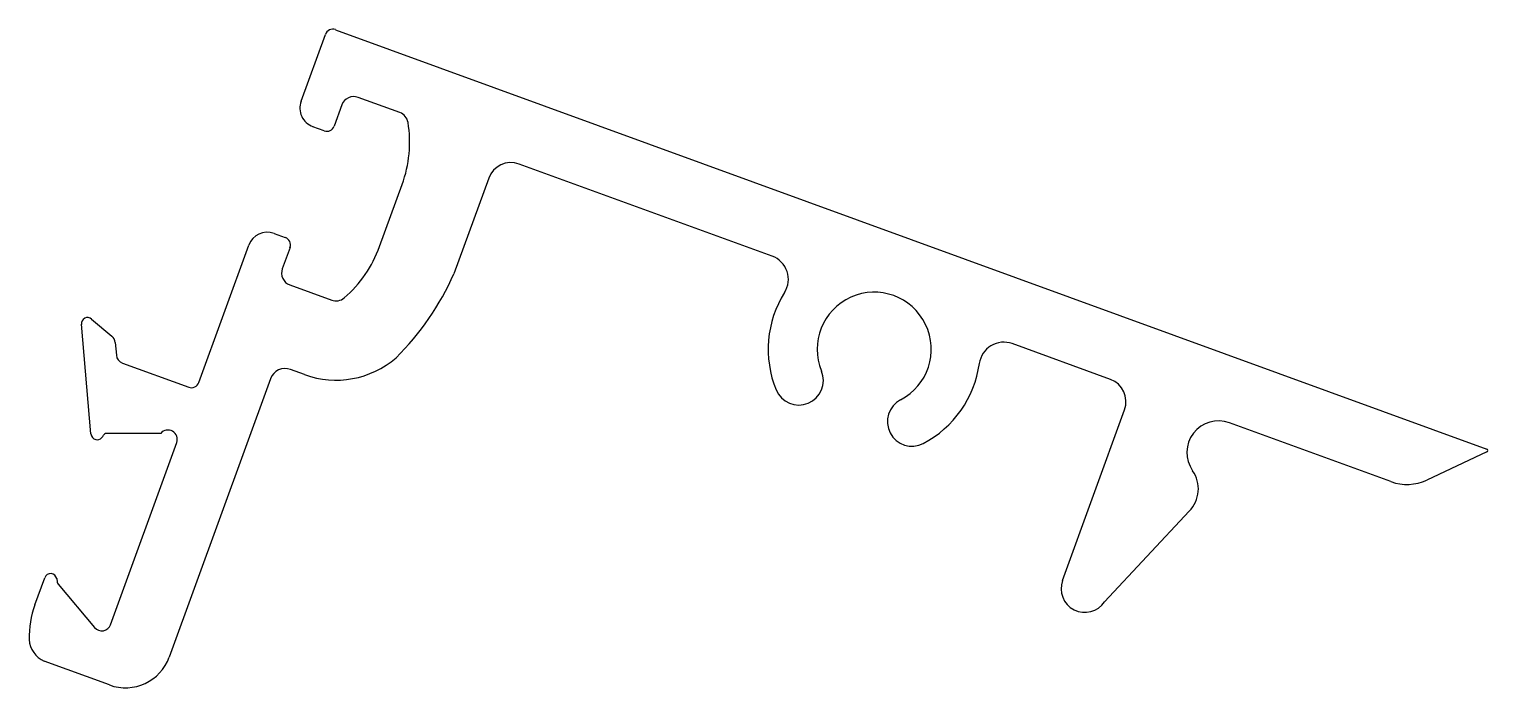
# Model space of a CAD drawing. Extents: x -23.3 to 23.5, y 1.2 to 22.4.
import ezdxf

# ---------------------------------------------------------------- set-up
doc = ezdxf.new("R2010")
doc.units = 0
doc.layers.add('EXTRUSION', color=141, linetype='CONTINUOUS')

msp = doc.modelspace()

# ---------------------------------------------------------------- linework, layer by layer
at = {"layer": 'EXTRUSION', "color": 7}
for p, q in [((-14.616, 20.04), (-13.836, 22.183)), ((-13.511, 22.335), (23.427, 8.891)), ((-11.446, 19.677), (-12.787, 20.165)), ((-13.308, 19.923), (-13.555, 19.244)), ((-13.875, 19.094), (-14.237, 19.226)), ((0.498, 15.074), (-7.62, 18.029)), ((-12.098, 15.381), (-11.372, 17.375)), ((-8.597, 17.573), (-9.711, 14.512)), ((-15.482, 15.804), (-15.121, 15.673)), ((-17.898, 11.023), (-16.296, 15.425)), ((-14.971, 15.352), (-15.218, 14.674)), ((-14.975, 14.153), (-13.634, 13.665)), ((-21.357, 9.376), (-21.664, 12.89)), ((-21.336, 13.06), (-20.683, 12.512)), ((-20.577, 12.309), (-20.542, 11.904)), ((11.349, 11.125), (8.199, 12.271)), ((-20.346, 11.648), (-18.219, 10.874)), ((-14.503, 11.278), (-14.956, 11.443)), ((-15.597, 11.144), (-18.843, 2.226)), ((9.814, 4.68), (11.804, 10.148)), ((-19.117, 9.392), (-20.811, 9.392)), ((20.352, 7.848), (15.168, 9.735)), ((-20.728, 3.262), (-18.604, 9.099)), ((23.431, 8.799), (21.499, 7.898)), ((13.877, 6.899), (11.161, 3.993)), ((-23.156, 3.9), (-22.84, 4.768)), ((-22.457, 4.74), (-22.441, 4.624)), ((-22.406, 4.561), (-21.24, 3.172)), ((-20.766, 1.329), (-22.856, 2.09))]:
    msp.add_line(p, q, dxfattribs=at)
for centre, radius, start, end in [((-13.598, 22.097), 0.254, 70, 160), ((-12.926, 19.784), 0.406, 70, 160), ((-14.02, 19.823), 0.635, 160, 250), ((-11.585, 19.296), 0.406, 9.1597, 69.9996), ((-13.79, 19.329), 0.25, 250, 340), ((-15.093, 18.73), 3.96, 339.9999, 9.16), ((-7.881, 17.313), 0.762, 70, 160), ((-15.699, 15.208), 0.635, 70, 160), ((-15.206, 15.438), 0.25, 340, 70), ((-15.819, 16.735), 3.96, 310.8408, 340.0004), ((0.228, 14.332), 0.79, 327.6967, 70), ((-14.836, 14.535), 0.406, 160, 250), ((-17.739, 18.058), 8.776, 314.675, 336.1652), ((-13.495, 14.047), 0.406, 249.9984, 310.8387), ((3.773, 12.091), 3.404, 147.6967, 202.4502), ((3.773, 12.091), 1.829, 297.5498, 202.4502), ((-21.465, 12.907), 0.2, 49.9999, 184.999), ((-20.876, 12.282), 0.3, 5.0006, 49.9992), ((7.928, 11.529), 0.79, 70, 172.3033), ((-20.243, 11.93), 0.3, 184.9982, 250), ((-13.495, 14.047), 2.946, 250, 310.8387), ((-15.127, 10.973), 0.5, 70.0155, 160), ((1.355, 11.091), 0.787, 202.4502, 22.4502), ((3.773, 12.091), 3.404, 297.5498, 352.3033), ((-18.133, 11.109), 0.25, 250, 340), ((11.088, 10.409), 0.762, 340, 70), ((4.983, 9.771), 0.787, 117.5498, 297.5498), ((-21.156, 9.394), 0.202, 185.0001, 256.879), ((-20.843, 9.269), 0.127, 75.4963, 149.1137), ((-18.886, 9.201), 0.3, 340, 140.5287), ((14.82, 8.78), 1.016, 70, 214.9959), ((-21.157, 9.389), 0.197, 256.879, 315.9473), ((-21.34, 9.567), 0.453, 315.9473, 329.1137), ((23.409, 8.844), 0.05, 295, 70), ((13.156, 7.615), 1.016, 315.2203, 34.9959), ((20.865, 9.257), 1.5, 250, 295), ((-22.652, 4.7), 0.2, 11.5892, 160), ((10.53, 4.42), 0.762, 160, 325.8957), ((-22.253, 4.69), 0.2, 199.2962, 219.9999), ((-20.306, 2.863), 3.033, 160, 181.5038), ((-21.01, 3.365), 0.3, 219.9999, 340), ((-22.528, 2.833), 0.812, 183.5021, 246.1784), ((-20.253, 2.739), 1.5, 250.002, 340)]:
    msp.add_arc(centre, radius, start, end, dxfattribs=at)

doc.saveas('drawing.dxf')
